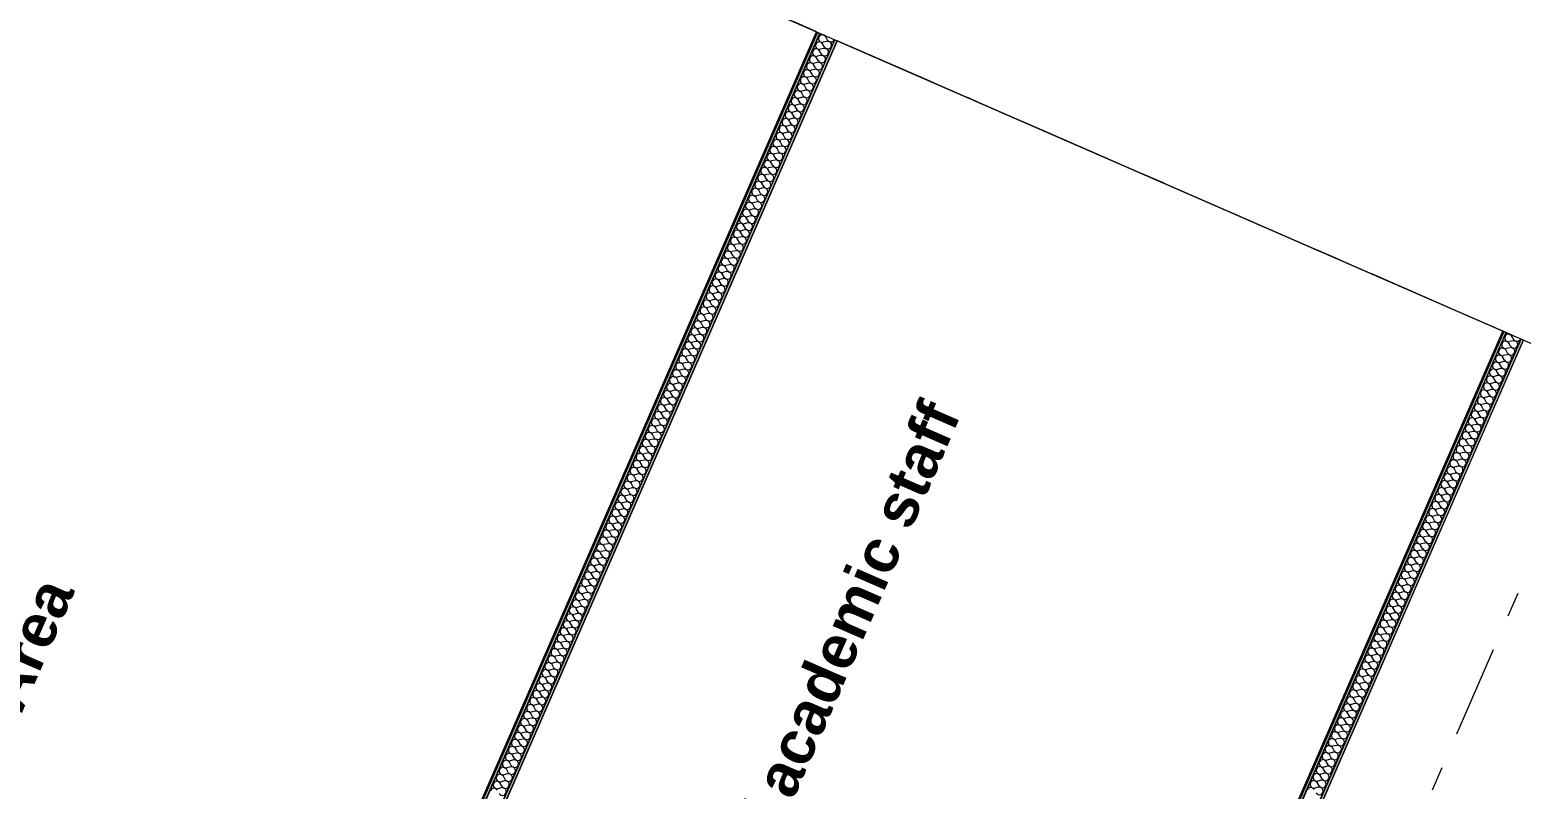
# Model space of a CAD drawing. Header units: millimetres. Extents: x -50172 to 68897, y -80883 to 956680.
# Drawn here: x 1707 to 10295, y -29136 to -24764 of the extents above; entities that cross this region are included whole.
import ezdxf
from ezdxf.enums import TextEntityAlignment as Align

# ---------------------------------------------------------------- set-up
doc = ezdxf.new("R2010")
doc.units = ezdxf.units.MM
doc.header["$MEASUREMENT"] = 0
doc.linetypes.add('Double Dashed', pattern=[1093.611073, 529.166651, -211.666656, 141.111112, -211.666656])
for name, color, linetype in [('New_A-15-MG_Structural_Grid_Phase_2', 7, 'Continuous'), ('New_A-20-M_Floor_Slab', 7, 'Continuous'), ('New_A-25-M_Wall_Int', 7, 'Continuous'), ('New_A-35-M_FFE-Zone', 7, 'Continuous')]:
    doc.layers.add(name, color=color, linetype=linetype)
for name, color, linetype, lineweight, true_color in [('New_A-15-MG_Structural_Grid_Phase_2_Pen_No__222', 7, 'Continuous', 13, 0x65af33), ('New_A-25-M_Wall_Int_Pen_No__107', 7, 'Continuous', 15, 0xa6a6a6), ('New_A-35-M_FFE-Zone_Pen_No__74', 7, 'Continuous', 20, 0x606060)]:
    doc.layers.add(name, color=color, linetype=linetype, lineweight=lineweight, true_color=true_color)
for name, color, linetype, lineweight in [('New_A-20-M_Floor_Slab_Pen_No__89', 8, 'Continuous', 20), ('New_A-25-M_Wall_Int_Pen_No__1', 7, 'Continuous', 13), ('New_ArchiCAD Zone Stamps_Pen_No__9', 7, 'Continuous', 13)]:
    doc.layers.add(name, color=color, linetype=linetype, lineweight=lineweight)
doc.styles.add('GENERATED_STYLE_2', font='')
doc.styles.add('GENERATED_STYLE_3', font='')
doc.styles.add('GENERATED_STYLE_4', font='')
doc.styles.get('GENERATED_STYLE_2').set_extended_font_data('Arial', bold=True)
doc.styles.get('GENERATED_STYLE_3').set_extended_font_data('Arial')
doc.styles.get('GENERATED_STYLE_4').set_extended_font_data('Swis721 BT')

# ---------------------------------------------------------------- blocks, each defined once
blk = doc.blocks.new('Research Area_ member of academic staff_INB 2306_11_1', base_point=(5896.8, -30607.2))
at = {"layer": 'New_A-35-M_FFE-Zone_Pen_No__74', "linetype": 'Continuous'}
for p, q in [((6357.4, -24827.6), (2081.4, -34633.8)), ((10189.3, -26498.4), (6357.4, -24827.6)), ((5913.2, -36304.7), (10189.3, -26498.4))]:
    blk.add_line(p, q, dxfattribs=at)
at = {"layer": 'New_ArchiCAD Zone Stamps_Pen_No__9'}
for tag, height, style, p in [('zoneNameLine2', 250, 'GENERATED_STYLE_2', (4497, -33436.6)), ('ROOM_NAME', 250, 'GENERATED_STYLE_2', (4064.8, -33248.1)), ('measuredAreaCode', 200, 'GENERATED_STYLE_3', (5289.2, -33770.6)), ('DUMMY_650', 200, 'GENERATED_STYLE_3', (5636.6, -32973.9)), ('ROOM_NUMBER', 200, 'GENERATED_STYLE_3', (4929.1, -33613.6)), ('DUMMY_651', 133.3, 'GENERATED_STYLE_3', (5758.4, -32679.3)), ('DUMMY_649', 200, 'GENERATED_STYLE_3', (5423.2, -33463.2))]:
    blk.add_attdef(tag, text='', height=height, rotation=66.44041, dxfattribs=dict(at, style=style)).set_placement(p, align=Align.TOP_LEFT)
blk = doc.blocks.new('Final Year Project Area_INB 2304_14_1', base_point=(1437.2, -28649))
at = {"layer": 'New_A-35-M_FFE-Zone_Pen_No__74', "linetype": 'Continuous'}
for p, q in [((6238.2, -24775.6), (2406.7, -23104.8)), ((1962.2, -34582), (6238.2, -24775.6))]:
    blk.add_line(p, q, dxfattribs=at)
at = {"layer": 'New_ArchiCAD Zone Stamps_Pen_No__9'}
for tag, height, style, p in [('zoneNameLine2', 250, 'GENERATED_STYLE_2', (642.7, -31588.2)), ('ROOM_NAME', 250, 'GENERATED_STYLE_2', (210.5, -31399.8)), ('DUMMY_650', 200, 'GENERATED_STYLE_3', (1782.3, -31125.5)), ('measuredAreaCode', 200, 'GENERATED_STYLE_3', (1434.9, -31922.2)), ('ROOM_NUMBER', 200, 'GENERATED_STYLE_3', (1074.8, -31765.2)), ('DUMMY_651', 133.3, 'GENERATED_STYLE_3', (1904.1, -30831)), ('DUMMY_649', 200, 'GENERATED_STYLE_3', (1568.9, -31614.8))]:
    blk.add_attdef(tag, text='', height=height, rotation=66.44041, dxfattribs=dict(at, style=style)).set_placement(p, align=Align.TOP_LEFT)
blk = doc.blocks.new('LiSC Research_INB 2307_16_1', base_point=(11980.1, -31648))
at = {"layer": 'New_A-35-M_FFE-Zone_Pen_No__74', "linetype": 'Continuous'}
blk.add_line((10305.5, -26557.2), (6032.4, -36356.7), dxfattribs=at)
at = {"layer": 'New_ArchiCAD Zone Stamps_Pen_No__9'}
for tag, height, style, p in [('ROOM_NAME', 250, 'GENERATED_STYLE_2', (9818.8, -30761.7)), ('zoneNameLine2', 250, 'GENERATED_STYLE_2', (9630.4, -31193.8)), ('ROOM_NUMBER', 200, 'GENERATED_STYLE_3', (9441.9, -31614.5)), ('measuredAreaCode', 200, 'GENERATED_STYLE_3', (9284.9, -31974.6)), ('DUMMY_649', 200, 'GENERATED_STYLE_3', (9592.3, -32108.7)), ('DUMMY_650', 200, 'GENERATED_STYLE_3', (10081.6, -32322.1)), ('DUMMY_651', 133.3, 'GENERATED_STYLE_3', (10360.9, -32428.6))]:
    blk.add_attdef(tag, text='', height=height, rotation=336.44041, dxfattribs=dict(at, style=style)).set_placement(p, align=Align.TOP_LEFT)
blk = doc.blocks.new('Slab_1_1', base_point=(-34879.7, -33019))
at = {"layer": 'New_A-20-M_Floor_Slab_Pen_No__89', "linetype": 'Continuous', "flags": 128}
blk.add_lwpolyline([(1011.6, -48832.8), (12486.7, -53836.5), (17939.8, -41330.7), (16985.7, -40914.7), (17767.9, -39120.9), (18360.6, -39379.3), (18576.1, -38885), (18937.5, -39042.6), (20222.1, -36096.6), (17371, -34853.4), (19341.1, -30335.3), (10989.4, -26693.5), (10933.1, -26822.8), (1863.4, -22868)], dxfattribs=at)
blk = doc.blocks.new('*X290')
at = {"layer": 'New_A-25-M_Wall_Int_Pen_No__107', "linetype": 'Continuous'}
for p, q in [((10252.2, -26546.2), (10241.4, -26527.2)), ((10217.2, -26626.5), (10206.3, -26607.5)), ((10231.2, -26594.4), (10209.8, -26599.4)), ((10234.7, -26586.4), (10223.9, -26567.3)), ((10248.7, -26554.2), (10227.4, -26559.3)), ((10182.1, -26706.8), (10171.3, -26687.8)), ((10196.1, -26674.7), (10174.8, -26679.8)), ((10199.6, -26666.7), (10188.8, -26647.6)), ((10213.7, -26634.5), (10192.3, -26639.6)), ((10147.1, -26787.1), (10136.3, -26768.1)), ((10161.1, -26755), (10139.8, -26760.1)), ((10164.6, -26747), (10153.8, -26727.9)), ((10178.6, -26714.9), (10157.3, -26719.9)), ((10108.6, -26875.5), (10087.3, -26880.5)), ((10112.1, -26867.5), (10101.3, -26848.4)), ((10126.1, -26835.3), (10104.8, -26840.4)), ((10129.6, -26827.3), (10118.8, -26808.3)), ((10143.6, -26795.2), (10122.3, -26800.2)), ((10073.6, -26955.8), (10052.2, -26960.9)), ((10077.1, -26947.8), (10066.3, -26928.7)), ((10091.1, -26915.7), (10069.8, -26920.7)), ((10094.6, -26907.6), (10083.8, -26888.6)), ((10024.5, -27068.3), (10013.7, -27049.2)), ((10038.5, -27036.1), (10017.2, -27041.2)), ((10042, -27028.1), (10031.2, -27009)), ((10056.1, -26996), (10034.7, -27001)), ((10059.6, -26987.9), (10048.7, -26968.9)), ((9989.5, -27148.6), (9978.7, -27129.5)), ((10003.5, -27116.4), (9982.2, -27121.5)), ((10007, -27108.4), (9996.2, -27089.4)), ((10021, -27076.3), (9999.7, -27081.3)), ((9954.5, -27228.9), (9943.7, -27209.8)), ((9968.5, -27196.8), (9947.2, -27201.8)), ((9972, -27188.7), (9961.2, -27169.7)), ((9986, -27156.6), (9964.7, -27161.6)), ((9919.5, -27309.2), (9908.7, -27290.1)), ((9933.5, -27277.1), (9912.2, -27282.1)), ((9937, -27269), (9926.2, -27250)), ((9951, -27236.9), (9929.7, -27242)), ((9884.4, -27389.5), (9873.6, -27370.5)), ((9898.5, -27357.4), (9877.1, -27362.4)), ((9902, -27349.4), (9891.1, -27330.3)), ((9916, -27317.2), (9894.7, -27322.3)), ((9845.9, -27477.9), (9824.6, -27482.9)), ((9849.4, -27469.8), (9838.6, -27450.8)), ((9863.4, -27437.7), (9842.1, -27442.7)), ((9866.9, -27429.7), (9856.1, -27410.6)), ((9880.9, -27397.5), (9859.6, -27402.6)), ((9810.9, -27558.2), (9789.6, -27563.2)), ((9814.4, -27550.1), (9803.6, -27531.1)), ((9828.4, -27518), (9807.1, -27523.1)), ((9831.9, -27510), (9821.1, -27490.9)), ((9761.9, -27670.6), (9751.1, -27651.6)), ((9775.9, -27638.5), (9754.6, -27643.5)), ((9779.4, -27630.5), (9768.6, -27611.4)), ((9793.4, -27598.3), (9772.1, -27603.4)), ((9796.9, -27590.3), (9786.1, -27571.3)), ((9726.9, -27750.9), (9716, -27731.9)), ((9740.9, -27718.8), (9719.5, -27723.9)), ((9744.4, -27710.8), (9733.6, -27691.7)), ((9758.4, -27678.7), (9737.1, -27683.7)), ((9691.8, -27831.3), (9681, -27812.2)), ((9705.8, -27799.1), (9684.5, -27804.2)), ((9709.3, -27791.1), (9698.5, -27772)), ((9723.3, -27759), (9702, -27764)), ((9656.8, -27911.6), (9646, -27892.5)), ((9670.8, -27879.4), (9649.5, -27884.5)), ((9674.3, -27871.4), (9663.5, -27852.4)), ((9688.3, -27839.3), (9667, -27844.3)), ((9621.8, -27991.9), (9611, -27972.8)), ((9635.8, -27959.8), (9614.5, -27964.8)), ((9639.3, -27951.7), (9628.5, -27932.7)), ((9653.3, -27919.6), (9632, -27924.6)), ((9583.3, -28080.2), (9561.9, -28085.3)), ((9586.8, -28072.2), (9576, -28053.1)), ((9600.8, -28040.1), (9579.5, -28045.1)), ((9604.3, -28032), (9593.5, -28013)), ((9618.3, -27999.9), (9597, -28005)), ((9548.2, -28160.5), (9526.9, -28165.6)), ((9551.7, -28152.5), (9540.9, -28133.5)), ((9565.8, -28120.4), (9544.4, -28125.4)), ((9569.3, -28112.4), (9558.4, -28093.3)), ((9499.2, -28273), (9488.4, -28253.9)), ((9513.2, -28240.9), (9491.9, -28245.9)), ((9516.7, -28232.8), (9505.9, -28213.8)), ((9530.7, -28200.7), (9509.4, -28205.7)), ((9534.2, -28192.7), (9523.4, -28173.6)), ((9464.2, -28353.3), (9453.4, -28334.3)), ((9478.2, -28321.2), (9456.9, -28326.2)), ((9481.7, -28313.1), (9470.9, -28294.1)), ((9495.7, -28281), (9474.4, -28286.1)), ((9429.2, -28433.6), (9418.4, -28414.6)), ((9443.2, -28401.5), (9421.9, -28406.5)), ((9446.7, -28393.5), (9435.9, -28374.4)), ((9460.7, -28361.3), (9439.4, -28366.4)), ((9394.1, -28513.9), (9383.3, -28494.9)), ((9408.2, -28481.8), (9386.8, -28486.9)), ((9411.7, -28473.8), (9400.8, -28454.7)), ((9425.7, -28441.6), (9404.3, -28446.7)), ((9359.1, -28594.2), (9348.3, -28575.2)), ((9373.1, -28562.1), (9351.8, -28567.2)), ((9376.6, -28554.1), (9365.8, -28535)), ((9390.6, -28522), (9369.3, -28527)), ((9320.6, -28682.6), (9299.3, -28687.6)), ((9324.1, -28674.6), (9313.3, -28655.5)), ((9338.1, -28642.4), (9316.8, -28647.5)), ((9341.6, -28634.4), (9330.8, -28615.4)), ((9355.6, -28602.3), (9334.3, -28607.3)), ((9285.6, -28762.9), (9264.3, -28768)), ((9289.1, -28754.9), (9278.3, -28735.8)), ((9303.1, -28722.8), (9281.8, -28727.8)), ((9306.6, -28714.7), (9295.8, -28695.7)), ((9250.6, -28843.2), (9229.2, -28848.3)), ((9254.1, -28835.2), (9243.3, -28816.1)), ((9268.1, -28803.1), (9246.8, -28808.1)), ((9271.6, -28795), (9260.8, -28776)), ((9201.5, -28955.7), (9190.7, -28936.6)), ((9215.5, -28923.5), (9194.2, -28928.6)), ((9219, -28915.5), (9208.2, -28896.5)), ((9233, -28883.4), (9211.7, -28888.4)), ((9236.5, -28875.4), (9225.7, -28856.3)), ((9166.5, -29036), (9155.7, -29016.9)), ((9180.5, -29003.9), (9159.2, -29008.9)), ((9184, -28995.8), (9173.2, -28976.8)), ((9198, -28963.7), (9176.7, -28968.7)), ((9131.5, -29116.3), (9120.7, -29097.2)), ((9145.5, -29084.2), (9124.2, -29089.2)), ((9149, -29076.1), (9138.2, -29057.1)), ((9163, -29044), (9141.7, -29049.1)), ((9128, -29124.3), (9106.7, -29129.4))]:
    blk.add_line(p, q, dxfattribs=at)
for centre, start, end in [((10222.3, -26538), 156.44041, 283.31031), ((10222.3, -26538), 29.57051, 156.44041), ((10239.8, -26497.8), 228.10026, 264.78056), ((10187.3, -26618.3), 156.44041, 283.31031), ((10187.3, -26618.3), 29.57051, 156.44041), ((10204.8, -26578.1), 156.44041, 283.31031), ((10204.8, -26578.1), 29.57051, 156.44041), ((10236.2, -26615.7), 209.57051, 103.31031), ((10253.7, -26575.6), 209.57051, 103.31031), ((10271.2, -26535.4), 209.57051, 339.35199), ((10152.3, -26698.6), 156.44041, 283.31031), ((10152.3, -26698.6), 29.57051, 156.44041), ((10169.8, -26658.4), 156.44041, 283.31031), ((10169.8, -26658.4), 29.57051, 156.44041), ((10201.2, -26696), 209.57051, 103.31031), ((10218.7, -26655.9), 209.57051, 103.31031), ((10117.2, -26778.9), 156.44041, 283.31031), ((10117.2, -26778.9), 29.57051, 156.44041), ((10134.8, -26738.7), 156.44041, 283.31031), ((10134.8, -26738.7), 29.57051, 156.44041), ((10148.7, -26816.5), 209.57051, 103.31031), ((10166.2, -26776.3), 209.57051, 103.31031), ((10183.7, -26736.2), 209.57051, 103.31031), ((10064.7, -26899.4), 29.57051, 156.44041), ((10082.2, -26859.2), 156.44041, 283.31031), ((10082.2, -26859.2), 29.57051, 156.44041), ((10099.7, -26819.1), 156.44041, 283.31031), ((10099.7, -26819.1), 29.57051, 156.44041), ((10113.6, -26896.8), 209.57051, 103.31031), ((10131.1, -26856.7), 209.57051, 103.31031), ((10029.7, -26979.7), 29.57051, 156.44041), ((10047.2, -26939.5), 156.44041, 283.31031), ((10047.2, -26939.5), 29.57051, 156.44041), ((10064.7, -26899.4), 156.44041, 283.31031), ((10078.6, -26977.1), 209.57051, 103.31031), ((10096.1, -26937), 209.57051, 103.31031), ((9994.7, -27060), 156.44041, 283.31031), ((9994.7, -27060), 29.57051, 156.44041), ((10012.2, -27019.9), 156.44041, 283.31031), ((10012.2, -27019.9), 29.57051, 156.44041), ((10029.7, -26979.7), 156.44041, 283.31031), ((10043.6, -27057.4), 209.57051, 103.31031), ((10061.1, -27017.3), 209.57051, 103.31031), ((9959.7, -27140.3), 156.44041, 283.31031), ((9959.7, -27140.3), 29.57051, 156.44041), ((9977.2, -27100.2), 156.44041, 283.31031), ((9977.2, -27100.2), 29.57051, 156.44041), ((10008.6, -27137.8), 209.57051, 103.31031), ((10026.1, -27097.6), 209.57051, 103.31031), ((9924.6, -27220.6), 156.44041, 283.31031), ((9924.6, -27220.6), 29.57051, 156.44041), ((9942.1, -27180.5), 156.44041, 283.31031), ((9942.1, -27180.5), 29.57051, 156.44041), ((9973.5, -27218.1), 209.57051, 103.31031), ((9991.1, -27177.9), 209.57051, 103.31031), ((9889.6, -27301), 156.44041, 283.31031), ((9889.6, -27301), 29.57051, 156.44041), ((9907.1, -27260.8), 156.44041, 283.31031), ((9907.1, -27260.8), 29.57051, 156.44041), ((9938.5, -27298.4), 209.57051, 103.31031), ((9956, -27258.2), 209.57051, 103.31031), ((9854.6, -27381.3), 156.44041, 283.31031), ((9854.6, -27381.3), 29.57051, 156.44041), ((9872.1, -27341.1), 156.44041, 283.31031), ((9872.1, -27341.1), 29.57051, 156.44041), ((9903.5, -27378.7), 209.57051, 103.31031), ((9921, -27338.5), 209.57051, 103.31031), ((9802.1, -27501.7), 29.57051, 156.44041), ((9819.6, -27461.6), 156.44041, 283.31031), ((9819.6, -27461.6), 29.57051, 156.44041), ((9837.1, -27421.4), 156.44041, 283.31031), ((9837.1, -27421.4), 29.57051, 156.44041), ((9851, -27499.2), 209.57051, 103.31031), ((9868.5, -27459), 209.57051, 103.31031), ((9886, -27418.9), 209.57051, 103.31031), ((9767, -27582.1), 29.57051, 156.44041), ((9784.5, -27541.9), 156.44041, 283.31031), ((9784.5, -27541.9), 29.57051, 156.44041), ((9802.1, -27501.7), 156.44041, 283.31031), ((9815.9, -27579.5), 209.57051, 103.31031), ((9833.5, -27539.3), 209.57051, 103.31031), ((9732, -27662.4), 29.57051, 156.44041), ((9749.5, -27622.2), 156.44041, 283.31031), ((9749.5, -27622.2), 29.57051, 156.44041), ((9767, -27582.1), 156.44041, 283.31031), ((9780.9, -27659.8), 209.57051, 103.31031), ((9798.4, -27619.7), 209.57051, 103.31031), ((9697, -27742.7), 156.44041, 283.31031), ((9697, -27742.7), 29.57051, 156.44041), ((9714.5, -27702.5), 156.44041, 283.31031), ((9714.5, -27702.5), 29.57051, 156.44041), ((9732, -27662.4), 156.44041, 283.31031), ((9745.9, -27740.1), 209.57051, 103.31031), ((9763.4, -27700), 209.57051, 103.31031), ((9662, -27823), 156.44041, 283.31031), ((9662, -27823), 29.57051, 156.44041), ((9679.5, -27782.9), 156.44041, 283.31031), ((9679.5, -27782.9), 29.57051, 156.44041), ((9710.9, -27820.4), 209.57051, 103.31031), ((9728.4, -27780.3), 209.57051, 103.31031), ((9626.9, -27903.3), 156.44041, 283.31031), ((9626.9, -27903.3), 29.57051, 156.44041), ((9644.5, -27863.2), 156.44041, 283.31031), ((9644.5, -27863.2), 29.57051, 156.44041), ((9675.9, -27900.8), 209.57051, 103.31031), ((9693.4, -27860.6), 209.57051, 103.31031), ((9591.9, -27983.6), 156.44041, 283.31031), ((9591.9, -27983.6), 29.57051, 156.44041), ((9609.4, -27943.5), 156.44041, 283.31031), ((9609.4, -27943.5), 29.57051, 156.44041), ((9640.8, -27981.1), 209.57051, 103.31031), ((9658.3, -27940.9), 209.57051, 103.31031), ((9539.4, -28104.1), 29.57051, 156.44041), ((9556.9, -28064), 156.44041, 283.31031), ((9556.9, -28064), 29.57051, 156.44041), ((9574.4, -28023.8), 156.44041, 283.31031), ((9574.4, -28023.8), 29.57051, 156.44041), ((9588.3, -28101.5), 209.57051, 103.31031), ((9605.8, -28061.4), 209.57051, 103.31031), ((9623.3, -28021.2), 209.57051, 103.31031), ((9504.4, -28184.4), 29.57051, 156.44041), ((9521.9, -28144.3), 156.44041, 283.31031), ((9521.9, -28144.3), 29.57051, 156.44041), ((9539.4, -28104.1), 156.44041, 283.31031), ((9553.3, -28181.9), 209.57051, 103.31031), ((9570.8, -28141.7), 209.57051, 103.31031), ((9469.4, -28264.7), 29.57051, 156.44041), ((9486.9, -28224.6), 156.44041, 283.31031), ((9486.9, -28224.6), 29.57051, 156.44041), ((9504.4, -28184.4), 156.44041, 283.31031), ((9518.3, -28262.2), 209.57051, 103.31031), ((9535.8, -28222), 209.57051, 103.31031), ((9434.3, -28345.1), 156.44041, 283.31031), ((9434.3, -28345.1), 29.57051, 156.44041), ((9451.8, -28304.9), 156.44041, 283.31031), ((9451.8, -28304.9), 29.57051, 156.44041), ((9469.4, -28264.7), 156.44041, 283.31031), ((9483.2, -28342.5), 209.57051, 103.31031), ((9500.8, -28302.3), 209.57051, 103.31031), ((9399.3, -28425.4), 156.44041, 283.31031), ((9399.3, -28425.4), 29.57051, 156.44041), ((9416.8, -28385.2), 156.44041, 283.31031), ((9416.8, -28385.2), 29.57051, 156.44041), ((9448.2, -28422.8), 209.57051, 103.31031), ((9465.7, -28382.7), 209.57051, 103.31031), ((9364.3, -28505.7), 156.44041, 283.31031), ((9364.3, -28505.7), 29.57051, 156.44041), ((9381.8, -28465.5), 156.44041, 283.31031), ((9381.8, -28465.5), 29.57051, 156.44041), ((9413.2, -28503.1), 209.57051, 103.31031), ((9430.7, -28463), 209.57051, 103.31031), ((9329.3, -28586), 156.44041, 283.31031), ((9329.3, -28586), 29.57051, 156.44041), ((9346.8, -28545.8), 156.44041, 283.31031), ((9346.8, -28545.8), 29.57051, 156.44041), ((9378.2, -28583.4), 209.57051, 103.31031), ((9395.7, -28543.3), 209.57051, 103.31031), ((9294.2, -28666.3), 156.44041, 283.31031), ((9294.2, -28666.3), 29.57051, 156.44041), ((9311.8, -28626.2), 156.44041, 283.31031), ((9311.8, -28626.2), 29.57051, 156.44041), ((9325.6, -28703.9), 209.57051, 103.31031), ((9343.2, -28663.8), 209.57051, 103.31031), ((9360.7, -28623.6), 209.57051, 103.31031), ((9241.7, -28786.8), 29.57051, 156.44041), ((9259.2, -28746.6), 156.44041, 283.31031), ((9259.2, -28746.6), 29.57051, 156.44041), ((9276.7, -28706.5), 156.44041, 283.31031), ((9276.7, -28706.5), 29.57051, 156.44041), ((9290.6, -28784.2), 209.57051, 103.31031), ((9308.1, -28744.1), 209.57051, 103.31031), ((9206.7, -28867.1), 29.57051, 156.44041), ((9224.2, -28827), 156.44041, 283.31031), ((9224.2, -28827), 29.57051, 156.44041), ((9241.7, -28786.8), 156.44041, 283.31031), ((9255.6, -28864.5), 209.57051, 103.31031), ((9273.1, -28824.4), 209.57051, 103.31031), ((9171.7, -28947.4), 156.44041, 283.31031), ((9171.7, -28947.4), 29.57051, 156.44041), ((9189.2, -28907.3), 156.44041, 283.31031), ((9189.2, -28907.3), 29.57051, 156.44041), ((9206.7, -28867.1), 156.44041, 283.31031), ((9220.6, -28944.9), 209.57051, 103.31031), ((9238.1, -28904.7), 209.57051, 103.31031), ((9136.6, -29027.7), 156.44041, 283.31031), ((9136.6, -29027.7), 29.57051, 156.44041), ((9154.2, -28987.6), 156.44041, 283.31031), ((9154.2, -28987.6), 29.57051, 156.44041), ((9185.6, -29025.2), 209.57051, 103.31031), ((9203.1, -28985), 209.57051, 103.31031), ((9101.6, -29108.1), 156.44041, 283.31031), ((9101.6, -29108.1), 29.57051, 156.44041), ((9119.1, -29067.9), 156.44041, 283.31031), ((9119.1, -29067.9), 29.57051, 156.44041), ((9150.5, -29105.5), 209.57051, 103.31031), ((9168, -29065.3), 209.57051, 103.31031), ((9084.1, -29148.2), 29.57051, 156.44041), ((9133, -29145.6), 209.57051, 103.31031)]:
    blk.add_arc(centre, 21.9, start, end, dxfattribs=at)
blk = doc.blocks.new('Wall_38_1', base_point=(6032.4, -36356.7))
at = {"layer": 'New_A-25-M_Wall_Int_Pen_No__107', "linetype": 'Continuous'}
for points in [[(5932.5, -36313.1), (10208.5, -26506.8), (10194.8, -26500.8), (5918.7, -36307.1)], [(6032.4, -36356.7), (10308.4, -26550.4), (10294.7, -26544.4), (6018.7, -36350.7)]]:
    blk.add_hatch(color=256, dxfattribs=at).paths.add_polyline_path(points)
at = {"layer": 'New_A-25-M_Wall_Int_Pen_No__107', "linetype": 'Continuous', "lineweight": 0, "true_color": 0x535353}
for points in [[(5933.4, -36313.5), (10209.4, -26507.2), (10208.5, -26506.8), (5932.5, -36313.1)], [(6018.7, -36350.7), (10294.7, -26544.4), (10293.8, -26544), (6017.7, -36350.3)]]:
    blk.add_hatch(color=251, dxfattribs=at).paths.add_polyline_path(points)
at = {"layer": 'New_A-25-M_Wall_Int_Pen_No__1', "linetype": 'Continuous'}
for p, q in [((5932.5, -36313.1), (10208.5, -26506.8)), ((5933.4, -36313.5), (10209.4, -26507.2)), ((6017.7, -36350.3), (10293.8, -26544)), ((6018.7, -36350.7), (10294.7, -26544.4))]:
    blk.add_line(p, q, dxfattribs=at)
at = {"layer": 'New_A-25-M_Wall_Int_Pen_No__1', "linetype": 'Continuous', "flags": 128}
for points in [[(10194.8, -26500.8), (5918.7, -36307.1)], [(6032.4, -36356.7), (10308.4, -26550.4)]]:
    blk.add_lwpolyline(points, dxfattribs=at)
at = {"layer": 'New_A-25-M_Wall_Int', "color": 250, "lineweight": 50, "true_color": 0x2a2a2a}
blk.add_blockref('*X290', (0, 0), dxfattribs=at)
blk = doc.blocks.new('*X292')
at = {"layer": 'New_A-25-M_Wall_Int_Pen_No__107', "linetype": 'Continuous'}
for p, q in [((6301.1, -24823.4), (6290.3, -24804.3)), ((6266.1, -24903.7), (6255.3, -24884.6)), ((6280.1, -24871.5), (6258.8, -24876.6)), ((6283.6, -24863.5), (6272.8, -24844.5)), ((6297.6, -24831.4), (6276.3, -24836.4)), ((6231.1, -24984), (6220.3, -24964.9)), ((6245.1, -24951.9), (6223.8, -24956.9)), ((6248.6, -24943.8), (6237.8, -24924.8)), ((6262.6, -24911.7), (6241.3, -24916.7)), ((6192.6, -25072.3), (6171.3, -25077.4)), ((6196.1, -25064.3), (6185.3, -25045.3)), ((6210.1, -25032.2), (6188.8, -25037.2)), ((6213.6, -25024.1), (6202.8, -25005.1)), ((6227.6, -24992), (6206.3, -24997.1)), ((6157.6, -25152.7), (6136.2, -25157.7)), ((6161.1, -25144.6), (6150.2, -25125.6)), ((6175.1, -25112.5), (6153.7, -25117.5)), ((6178.6, -25104.5), (6167.8, -25085.4)), ((6108.5, -25265.1), (6097.7, -25246)), ((6122.5, -25233), (6101.2, -25238)), ((6126, -25224.9), (6115.2, -25205.9)), ((6140, -25192.8), (6118.7, -25197.9)), ((6143.5, -25184.8), (6132.7, -25165.7)), ((6073.5, -25345.4), (6062.7, -25326.4)), ((6087.5, -25313.3), (6066.2, -25318.3)), ((6091, -25305.2), (6080.2, -25286.2)), ((6105, -25273.1), (6083.7, -25278.2)), ((6038.5, -25425.7), (6027.7, -25406.7)), ((6052.5, -25393.6), (6031.2, -25398.6)), ((6056, -25385.6), (6045.2, -25366.5)), ((6070, -25353.4), (6048.7, -25358.5)), ((6003.5, -25506), (5992.6, -25487)), ((6017.5, -25473.9), (5996.2, -25479)), ((6021, -25465.9), (6010.2, -25446.8)), ((6035, -25433.8), (6013.7, -25438.8)), ((5968.4, -25586.4), (5957.6, -25567.3)), ((5982.4, -25554.2), (5961.1, -25559.3)), ((5985.9, -25546.2), (5975.1, -25527.1)), ((6000, -25514.1), (5978.6, -25519.1)), ((5929.9, -25674.7), (5908.6, -25679.7)), ((5933.4, -25666.7), (5922.6, -25647.6)), ((5947.4, -25634.5), (5926.1, -25639.6)), ((5950.9, -25626.5), (5940.1, -25607.5)), ((5964.9, -25594.4), (5943.6, -25599.4)), ((5894.9, -25755), (5873.6, -25760.1)), ((5898.4, -25747), (5887.6, -25727.9)), ((5912.4, -25714.9), (5891.1, -25719.9)), ((5915.9, -25706.8), (5905.1, -25687.8)), ((5845.9, -25867.5), (5835.1, -25848.4)), ((5859.9, -25835.3), (5838.6, -25840.4)), ((5863.4, -25827.3), (5852.6, -25808.2)), ((5877.4, -25795.2), (5856.1, -25800.2)), ((5880.9, -25787.1), (5870.1, -25768.1)), ((5810.8, -25947.8), (5800, -25928.7)), ((5824.8, -25915.6), (5803.5, -25920.7)), ((5828.4, -25907.6), (5817.5, -25888.6)), ((5842.4, -25875.5), (5821, -25880.5)), ((5775.8, -26028.1), (5765, -26009)), ((5789.8, -25996), (5768.5, -26001)), ((5793.3, -25987.9), (5782.5, -25968.9)), ((5807.3, -25955.8), (5786, -25960.8)), ((5740.8, -26108.4), (5730, -26089.4)), ((5754.8, -26076.3), (5733.5, -26081.3)), ((5758.3, -26068.2), (5747.5, -26049.2)), ((5772.3, -26036.1), (5751, -26041.2)), ((5705.8, -26188.7), (5695, -26169.7)), ((5719.8, -26156.6), (5698.5, -26161.6)), ((5723.3, -26148.6), (5712.5, -26129.5)), ((5737.3, -26116.4), (5716, -26121.5)), ((5667.3, -26277.1), (5645.9, -26282.1)), ((5670.8, -26269), (5659.9, -26250)), ((5684.8, -26236.9), (5663.4, -26242)), ((5688.3, -26228.9), (5677.5, -26209.8)), ((5702.3, -26196.8), (5681, -26201.8)), ((5632.2, -26357.4), (5610.9, -26362.4)), ((5635.7, -26349.4), (5624.9, -26330.3)), ((5649.7, -26317.2), (5628.4, -26322.3)), ((5653.2, -26309.2), (5642.4, -26290.1)), ((5583.2, -26469.8), (5572.4, -26450.8)), ((5597.2, -26437.7), (5575.9, -26442.7)), ((5600.7, -26429.7), (5589.9, -26410.6)), ((5614.7, -26397.5), (5593.4, -26402.6)), ((5618.2, -26389.5), (5607.4, -26370.5)), ((5548.2, -26550.1), (5537.4, -26531.1)), ((5562.2, -26518), (5540.9, -26523.1)), ((5565.7, -26510), (5554.9, -26490.9)), ((5579.7, -26477.9), (5558.4, -26482.9)), ((5513.2, -26630.5), (5502.3, -26611.4)), ((5527.2, -26598.3), (5505.9, -26603.4)), ((5530.7, -26590.3), (5519.9, -26571.2)), ((5544.7, -26558.2), (5523.4, -26563.2)), ((5478.1, -26710.8), (5467.3, -26691.7)), ((5492.1, -26678.6), (5470.8, -26683.7)), ((5495.6, -26670.6), (5484.8, -26651.6)), ((5509.7, -26638.5), (5488.3, -26643.5)), ((5443.1, -26791.1), (5432.3, -26772)), ((5457.1, -26759), (5435.8, -26764)), ((5460.6, -26750.9), (5449.8, -26731.9)), ((5474.6, -26718.8), (5453.3, -26723.8)), ((5404.6, -26879.4), (5383.3, -26884.5)), ((5408.1, -26871.4), (5397.3, -26852.4)), ((5422.1, -26839.3), (5400.8, -26844.3)), ((5425.6, -26831.2), (5414.8, -26812.2)), ((5439.6, -26799.1), (5418.3, -26804.2)), ((5369.6, -26959.8), (5348.3, -26964.8)), ((5373.1, -26951.7), (5362.3, -26932.7)), ((5387.1, -26919.6), (5365.8, -26924.6)), ((5390.6, -26911.6), (5379.8, -26892.5)), ((5334.5, -27040.1), (5313.2, -27045.1)), ((5338.1, -27032), (5327.2, -27013)), ((5352.1, -26999.9), (5330.7, -27005)), ((5355.6, -26991.9), (5344.8, -26972.8)), ((5285.5, -27152.5), (5274.7, -27133.5)), ((5299.5, -27120.4), (5278.2, -27125.4)), ((5303, -27112.3), (5292.2, -27093.3)), ((5317, -27080.2), (5295.7, -27085.3)), ((5320.5, -27072.2), (5309.7, -27053.1)), ((5250.5, -27232.8), (5239.7, -27213.8)), ((5264.5, -27200.7), (5243.2, -27205.7)), ((5268, -27192.7), (5257.2, -27173.6)), ((5282, -27160.5), (5260.7, -27165.6)), ((5215.5, -27313.1), (5204.7, -27294.1)), ((5229.5, -27281), (5208.2, -27286.1)), ((5233, -27273), (5222.2, -27253.9)), ((5247, -27240.9), (5225.7, -27245.9)), ((5180.5, -27393.5), (5169.6, -27374.4)), ((5194.5, -27361.3), (5173.1, -27366.4)), ((5198, -27353.3), (5187.2, -27334.2)), ((5212, -27321.2), (5190.7, -27326.2)), ((5145.4, -27473.8), (5134.6, -27454.7)), ((5159.4, -27441.6), (5138.1, -27446.7)), ((5162.9, -27433.6), (5152.1, -27414.6)), ((5177, -27401.5), (5155.6, -27406.5)), ((5106.9, -27562.1), (5085.6, -27567.2)), ((5110.4, -27554.1), (5099.6, -27535)), ((5124.4, -27522), (5103.1, -27527)), ((5127.9, -27513.9), (5117.1, -27494.9)), ((5141.9, -27481.8), (5120.6, -27486.8)), ((5071.9, -27642.4), (5050.6, -27647.5)), ((5075.4, -27634.4), (5064.6, -27615.3)), ((5089.4, -27602.3), (5068.1, -27607.3)), ((5092.9, -27594.2), (5082.1, -27575.2)), ((5022.9, -27754.9), (5012, -27735.8)), ((5036.9, -27722.7), (5015.5, -27727.8)), ((5040.4, -27714.7), (5029.6, -27695.7)), ((5054.4, -27682.6), (5033.1, -27687.6)), ((5057.9, -27674.6), (5047.1, -27655.5)), ((4987.8, -27835.2), (4977, -27816.1)), ((5001.8, -27803.1), (4980.5, -27808.1)), ((5005.3, -27795), (4994.5, -27776)), ((5019.4, -27762.9), (4998, -27767.9)), ((4952.8, -27915.5), (4942, -27896.5)), ((4966.8, -27883.4), (4945.5, -27888.4)), ((4970.3, -27875.3), (4959.5, -27856.3)), ((4984.3, -27843.2), (4963, -27848.3)), ((4917.8, -27995.8), (4907, -27976.8)), ((4931.8, -27963.7), (4910.5, -27968.7)), ((4935.3, -27955.7), (4924.5, -27936.6)), ((4949.3, -27923.5), (4928, -27928.6)), ((4882.8, -28076.1), (4872, -28057.1)), ((4896.8, -28044), (4875.5, -28049.1)), ((4900.3, -28036), (4889.5, -28016.9)), ((4914.3, -28003.9), (4893, -28008.9)), ((4844.2, -28164.5), (4822.9, -28169.5)), ((4847.7, -28156.5), (4836.9, -28137.4)), ((4861.8, -28124.3), (4840.4, -28129.4)), ((4865.3, -28116.3), (4854.4, -28097.2)), ((4879.3, -28084.2), (4858, -28089.2)), ((4809.2, -28244.8), (4787.9, -28249.8)), ((4812.7, -28236.8), (4801.9, -28217.7)), ((4826.7, -28204.6), (4805.4, -28209.7)), ((4830.2, -28196.6), (4819.4, -28177.6)), ((4760.2, -28357.2), (4749.4, -28338.2)), ((4774.2, -28325.1), (4752.9, -28330.2)), ((4777.7, -28317.1), (4766.9, -28298)), ((4791.7, -28285), (4770.4, -28290)), ((4795.2, -28276.9), (4784.4, -28257.9)), ((4725.2, -28437.6), (4714.4, -28418.5)), ((4739.2, -28405.4), (4717.9, -28410.5)), ((4742.7, -28397.4), (4731.9, -28378.3)), ((4756.7, -28365.3), (4735.4, -28370.3)), ((4690.2, -28517.9), (4679.3, -28498.8)), ((4704.2, -28485.7), (4682.8, -28490.8)), ((4707.7, -28477.7), (4696.9, -28458.7)), ((4721.7, -28445.6), (4700.4, -28450.6)), ((4655.1, -28598.2), (4644.3, -28579.1)), ((4669.1, -28566.1), (4647.8, -28571.1)), ((4672.6, -28558), (4661.8, -28539)), ((4686.6, -28525.9), (4665.3, -28530.9)), ((4620.1, -28678.5), (4609.3, -28659.5)), ((4634.1, -28646.4), (4612.8, -28651.4)), ((4637.6, -28638.3), (4626.8, -28619.3)), ((4651.6, -28606.2), (4630.3, -28611.3)), ((4581.6, -28766.8), (4560.3, -28771.9)), ((4585.1, -28758.8), (4574.3, -28739.8)), ((4599.1, -28726.7), (4577.8, -28731.7)), ((4602.6, -28718.7), (4591.8, -28699.6)), ((4616.6, -28686.5), (4595.3, -28691.6)), ((4546.6, -28847.2), (4525.2, -28852.2)), ((4550.1, -28839.1), (4539.3, -28820.1)), ((4564.1, -28807), (4542.8, -28812.1)), ((4567.6, -28799), (4556.8, -28779.9)), ((4497.5, -28959.6), (4486.7, -28940.6)), ((4511.5, -28927.5), (4490.2, -28932.5)), ((4515, -28919.4), (4504.2, -28900.4)), ((4529.1, -28887.3), (4507.7, -28892.4)), ((4532.6, -28879.3), (4521.7, -28860.2)), ((4462.5, -29039.9), (4451.7, -29020.9)), ((4476.5, -29007.8), (4455.2, -29012.8)), ((4480, -28999.8), (4469.2, -28980.7)), ((4494, -28967.6), (4472.7, -28972.7)), ((4427.5, -29120.2), (4416.7, -29101.2)), ((4441.5, -29088.1), (4420.2, -29093.2)), ((4445, -29080.1), (4434.2, -29061)), ((4459, -29048), (4437.7, -29053)), ((4424, -29128.3), (4402.7, -29133.3))]:
    blk.add_line(p, q, dxfattribs=at)
for centre, start, end in [((6271.3, -24815.1), 156.44041, 283.31031), ((6271.3, -24815.1), 29.57051, 156.44041), ((6288.8, -24775), 228.10026, 264.78056), ((6236.3, -24895.4), 156.44041, 283.31031), ((6236.3, -24895.4), 29.57051, 156.44041), ((6253.8, -24855.3), 156.44041, 283.31031), ((6253.8, -24855.3), 29.57051, 156.44041), ((6285.2, -24892.9), 209.57051, 103.31031), ((6302.7, -24852.7), 209.57051, 103.31031), ((6320.2, -24812.5), 209.57051, 339.35199), ((6201.2, -24975.7), 156.44041, 283.31031), ((6201.2, -24975.7), 29.57051, 156.44041), ((6218.7, -24935.6), 156.44041, 283.31031), ((6218.7, -24935.6), 29.57051, 156.44041), ((6250.2, -24973.2), 209.57051, 103.31031), ((6267.7, -24933), 209.57051, 103.31031), ((6148.7, -25096.2), 29.57051, 156.44041), ((6166.2, -25056.1), 156.44041, 283.31031), ((6166.2, -25056.1), 29.57051, 156.44041), ((6183.7, -25015.9), 156.44041, 283.31031), ((6183.7, -25015.9), 29.57051, 156.44041), ((6197.6, -25093.7), 209.57051, 103.31031), ((6215.1, -25053.5), 209.57051, 103.31031), ((6232.6, -25013.3), 209.57051, 103.31031), ((6113.7, -25176.5), 29.57051, 156.44041), ((6131.2, -25136.4), 156.44041, 283.31031), ((6131.2, -25136.4), 29.57051, 156.44041), ((6148.7, -25096.2), 156.44041, 283.31031), ((6162.6, -25174), 209.57051, 103.31031), ((6180.1, -25133.8), 209.57051, 103.31031), ((6078.7, -25256.9), 156.44041, 283.31031), ((6078.7, -25256.9), 29.57051, 156.44041), ((6096.2, -25216.7), 156.44041, 283.31031), ((6096.2, -25216.7), 29.57051, 156.44041), ((6113.7, -25176.5), 156.44041, 283.31031), ((6127.6, -25254.3), 209.57051, 103.31031), ((6145.1, -25214.1), 209.57051, 103.31031), ((6043.6, -25337.2), 156.44041, 283.31031), ((6043.6, -25337.2), 29.57051, 156.44041), ((6061.2, -25297), 156.44041, 283.31031), ((6061.2, -25297), 29.57051, 156.44041), ((6092.6, -25334.6), 209.57051, 103.31031), ((6110.1, -25294.4), 209.57051, 103.31031), ((6008.6, -25417.5), 156.44041, 283.31031), ((6008.6, -25417.5), 29.57051, 156.44041), ((6026.1, -25377.3), 156.44041, 283.31031), ((6026.1, -25377.3), 29.57051, 156.44041), ((6057.5, -25414.9), 209.57051, 103.31031), ((6075, -25374.8), 209.57051, 103.31031), ((5973.6, -25497.8), 156.44041, 283.31031), ((5973.6, -25497.8), 29.57051, 156.44041), ((5991.1, -25457.6), 156.44041, 283.31031), ((5991.1, -25457.6), 29.57051, 156.44041), ((6022.5, -25495.2), 209.57051, 103.31031), ((6040, -25455.1), 209.57051, 103.31031), ((5938.6, -25578.1), 156.44041, 283.31031), ((5938.6, -25578.1), 29.57051, 156.44041), ((5956.1, -25538), 156.44041, 283.31031), ((5956.1, -25538), 29.57051, 156.44041), ((5987.5, -25575.5), 209.57051, 103.31031), ((6005, -25535.4), 209.57051, 103.31031), ((5886, -25698.6), 29.57051, 156.44041), ((5903.6, -25658.4), 156.44041, 283.31031), ((5903.6, -25658.4), 29.57051, 156.44041), ((5921.1, -25618.3), 156.44041, 283.31031), ((5921.1, -25618.3), 29.57051, 156.44041), ((5935, -25696), 209.57051, 103.31031), ((5952.5, -25655.9), 209.57051, 103.31031), ((5970, -25615.7), 209.57051, 103.31031), ((5851, -25778.9), 29.57051, 156.44041), ((5868.5, -25738.7), 156.44041, 283.31031), ((5868.5, -25738.7), 29.57051, 156.44041), ((5886, -25698.6), 156.44041, 283.31031), ((5899.9, -25776.3), 209.57051, 103.31031), ((5917.4, -25736.2), 209.57051, 103.31031), ((5816, -25859.2), 29.57051, 156.44041), ((5833.5, -25819.1), 156.44041, 283.31031), ((5833.5, -25819.1), 29.57051, 156.44041), ((5851, -25778.9), 156.44041, 283.31031), ((5864.9, -25856.6), 209.57051, 103.31031), ((5882.4, -25816.5), 209.57051, 103.31031), ((5781, -25939.5), 156.44041, 283.31031), ((5781, -25939.5), 29.57051, 156.44041), ((5798.5, -25899.4), 156.44041, 283.31031), ((5798.5, -25899.4), 29.57051, 156.44041), ((5816, -25859.2), 156.44041, 283.31031), ((5829.9, -25937), 209.57051, 103.31031), ((5847.4, -25896.8), 209.57051, 103.31031), ((5746, -26019.8), 156.44041, 283.31031), ((5746, -26019.8), 29.57051, 156.44041), ((5763.5, -25979.7), 156.44041, 283.31031), ((5763.5, -25979.7), 29.57051, 156.44041), ((5794.9, -26017.3), 209.57051, 103.31031), ((5812.4, -25977.1), 209.57051, 103.31031), ((5710.9, -26100.2), 156.44041, 283.31031), ((5710.9, -26100.2), 29.57051, 156.44041), ((5728.4, -26060), 156.44041, 283.31031), ((5728.4, -26060), 29.57051, 156.44041), ((5759.8, -26097.6), 209.57051, 103.31031), ((5777.4, -26057.4), 209.57051, 103.31031), ((5675.9, -26180.5), 156.44041, 283.31031), ((5675.9, -26180.5), 29.57051, 156.44041), ((5693.4, -26140.3), 156.44041, 283.31031), ((5693.4, -26140.3), 29.57051, 156.44041), ((5724.8, -26177.9), 209.57051, 103.31031), ((5742.3, -26137.8), 209.57051, 103.31031), ((5623.4, -26301), 29.57051, 156.44041), ((5640.9, -26260.8), 156.44041, 283.31031), ((5640.9, -26260.8), 29.57051, 156.44041), ((5658.4, -26220.6), 156.44041, 283.31031), ((5658.4, -26220.6), 29.57051, 156.44041), ((5672.3, -26298.4), 209.57051, 103.31031), ((5689.8, -26258.2), 209.57051, 103.31031), ((5707.3, -26218.1), 209.57051, 103.31031), ((5588.4, -26381.3), 29.57051, 156.44041), ((5605.9, -26341.1), 156.44041, 283.31031), ((5605.9, -26341.1), 29.57051, 156.44041), ((5623.4, -26301), 156.44041, 283.31031), ((5637.3, -26378.7), 209.57051, 103.31031), ((5654.8, -26338.5), 209.57051, 103.31031), ((5553.3, -26461.6), 29.57051, 156.44041), ((5570.9, -26421.4), 156.44041, 283.31031), ((5570.9, -26421.4), 29.57051, 156.44041), ((5588.4, -26381.3), 156.44041, 283.31031), ((5602.3, -26459), 209.57051, 103.31031), ((5619.8, -26418.9), 209.57051, 103.31031), ((5518.3, -26541.9), 156.44041, 283.31031), ((5518.3, -26541.9), 29.57051, 156.44041), ((5535.8, -26501.7), 156.44041, 283.31031), ((5535.8, -26501.7), 29.57051, 156.44041), ((5553.3, -26461.6), 156.44041, 283.31031), ((5567.2, -26539.3), 209.57051, 103.31031), ((5584.7, -26499.2), 209.57051, 103.31031), ((5483.3, -26622.2), 156.44041, 283.31031), ((5483.3, -26622.2), 29.57051, 156.44041), ((5500.8, -26582.1), 156.44041, 283.31031), ((5500.8, -26582.1), 29.57051, 156.44041), ((5532.2, -26619.6), 209.57051, 103.31031), ((5549.7, -26579.5), 209.57051, 103.31031), ((5448.3, -26702.5), 156.44041, 283.31031), ((5448.3, -26702.5), 29.57051, 156.44041), ((5465.8, -26662.4), 156.44041, 283.31031), ((5465.8, -26662.4), 29.57051, 156.44041), ((5497.2, -26700), 209.57051, 103.31031), ((5514.7, -26659.8), 209.57051, 103.31031), ((5413.3, -26782.8), 156.44041, 283.31031), ((5413.3, -26782.8), 29.57051, 156.44041), ((5430.8, -26742.7), 156.44041, 283.31031), ((5430.8, -26742.7), 29.57051, 156.44041), ((5462.2, -26780.3), 209.57051, 103.31031), ((5479.7, -26740.1), 209.57051, 103.31031), ((5378.2, -26863.2), 156.44041, 283.31031), ((5378.2, -26863.2), 29.57051, 156.44041), ((5395.7, -26823), 156.44041, 283.31031), ((5395.7, -26823), 29.57051, 156.44041), ((5409.6, -26900.8), 209.57051, 103.31031), ((5427.1, -26860.6), 209.57051, 103.31031), ((5444.7, -26820.4), 209.57051, 103.31031), ((5325.7, -26983.6), 29.57051, 156.44041), ((5343.2, -26943.5), 156.44041, 283.31031), ((5343.2, -26943.5), 29.57051, 156.44041), ((5360.7, -26903.3), 156.44041, 283.31031), ((5360.7, -26903.3), 29.57051, 156.44041), ((5374.6, -26981.1), 209.57051, 103.31031), ((5392.1, -26940.9), 209.57051, 103.31031), ((5290.7, -27064), 29.57051, 156.44041), ((5308.2, -27023.8), 156.44041, 283.31031), ((5308.2, -27023.8), 29.57051, 156.44041), ((5325.7, -26983.6), 156.44041, 283.31031), ((5339.6, -27061.4), 209.57051, 103.31031), ((5357.1, -27021.2), 209.57051, 103.31031), ((5255.7, -27144.3), 156.44041, 283.31031), ((5255.7, -27144.3), 29.57051, 156.44041), ((5273.2, -27104.1), 156.44041, 283.31031), ((5273.2, -27104.1), 29.57051, 156.44041), ((5290.7, -27064), 156.44041, 283.31031), ((5304.6, -27141.7), 209.57051, 103.31031), ((5322.1, -27101.5), 209.57051, 103.31031), ((5220.6, -27224.6), 156.44041, 283.31031), ((5220.6, -27224.6), 29.57051, 156.44041), ((5238.1, -27184.4), 156.44041, 283.31031), ((5238.1, -27184.4), 29.57051, 156.44041), ((5269.5, -27222), 209.57051, 103.31031), ((5287.1, -27181.9), 209.57051, 103.31031), ((5185.6, -27304.9), 156.44041, 283.31031), ((5185.6, -27304.9), 29.57051, 156.44041), ((5203.1, -27264.7), 156.44041, 283.31031), ((5203.1, -27264.7), 29.57051, 156.44041), ((5234.5, -27302.3), 209.57051, 103.31031), ((5252, -27262.2), 209.57051, 103.31031), ((5150.6, -27385.2), 156.44041, 283.31031), ((5150.6, -27385.2), 29.57051, 156.44041), ((5168.1, -27345.1), 156.44041, 283.31031), ((5168.1, -27345.1), 29.57051, 156.44041), ((5199.5, -27382.6), 209.57051, 103.31031), ((5217, -27342.5), 209.57051, 103.31031), ((5115.6, -27465.5), 156.44041, 283.31031), ((5115.6, -27465.5), 29.57051, 156.44041), ((5133.1, -27425.4), 156.44041, 283.31031), ((5133.1, -27425.4), 29.57051, 156.44041), ((5147, -27503.1), 209.57051, 103.31031), ((5164.5, -27463), 209.57051, 103.31031), ((5182, -27422.8), 209.57051, 103.31031), ((5063, -27586), 29.57051, 156.44041), ((5080.5, -27545.8), 156.44041, 283.31031), ((5080.5, -27545.8), 29.57051, 156.44041), ((5098.1, -27505.7), 156.44041, 283.31031), ((5098.1, -27505.7), 29.57051, 156.44041), ((5112, -27583.4), 209.57051, 103.31031), ((5129.5, -27543.3), 209.57051, 103.31031), ((5028, -27666.3), 29.57051, 156.44041), ((5045.5, -27626.2), 156.44041, 283.31031), ((5045.5, -27626.2), 29.57051, 156.44041), ((5063, -27586), 156.44041, 283.31031), ((5076.9, -27663.7), 209.57051, 103.31031), ((5094.4, -27623.6), 209.57051, 103.31031), ((4993, -27746.6), 156.44041, 283.31031), ((4993, -27746.6), 29.57051, 156.44041), ((5010.5, -27706.5), 156.44041, 283.31031), ((5010.5, -27706.5), 29.57051, 156.44041), ((5028, -27666.3), 156.44041, 283.31031), ((5041.9, -27744.1), 209.57051, 103.31031), ((5059.4, -27703.9), 209.57051, 103.31031), ((4958, -27826.9), 156.44041, 283.31031), ((4958, -27826.9), 29.57051, 156.44041), ((4975.5, -27786.8), 156.44041, 283.31031), ((4975.5, -27786.8), 29.57051, 156.44041), ((5006.9, -27824.4), 209.57051, 103.31031), ((5024.4, -27784.2), 209.57051, 103.31031), ((4923, -27907.3), 156.44041, 283.31031), ((4923, -27907.3), 29.57051, 156.44041), ((4940.5, -27867.1), 156.44041, 283.31031), ((4940.5, -27867.1), 29.57051, 156.44041), ((4971.9, -27904.7), 209.57051, 103.31031), ((4989.4, -27864.5), 209.57051, 103.31031), ((4887.9, -27987.6), 156.44041, 283.31031), ((4887.9, -27987.6), 29.57051, 156.44041), ((4905.4, -27947.4), 156.44041, 283.31031), ((4905.4, -27947.4), 29.57051, 156.44041), ((4936.8, -27985), 209.57051, 103.31031), ((4954.4, -27944.9), 209.57051, 103.31031), ((4852.9, -28067.9), 156.44041, 283.31031), ((4852.9, -28067.9), 29.57051, 156.44041), ((4870.4, -28027.7), 156.44041, 283.31031), ((4870.4, -28027.7), 29.57051, 156.44041), ((4901.8, -28065.3), 209.57051, 103.31031), ((4919.3, -28025.2), 209.57051, 103.31031), ((4800.4, -28188.4), 29.57051, 156.44041), ((4817.9, -28148.2), 156.44041, 283.31031), ((4817.9, -28148.2), 29.57051, 156.44041), ((4835.4, -28108.1), 156.44041, 283.31031), ((4835.4, -28108.1), 29.57051, 156.44041), ((4849.3, -28185.8), 209.57051, 103.31031), ((4866.8, -28145.6), 209.57051, 103.31031), ((4884.3, -28105.5), 209.57051, 103.31031), ((4765.4, -28268.7), 29.57051, 156.44041), ((4782.9, -28228.5), 156.44041, 283.31031), ((4782.9, -28228.5), 29.57051, 156.44041), ((4800.4, -28188.4), 156.44041, 283.31031), ((4814.3, -28266.1), 209.57051, 103.31031), ((4831.8, -28226), 209.57051, 103.31031), ((4730.3, -28349), 156.44041, 283.31031), ((4730.3, -28349), 29.57051, 156.44041), ((4747.8, -28308.8), 156.44041, 283.31031), ((4747.8, -28308.8), 29.57051, 156.44041), ((4765.4, -28268.7), 156.44041, 283.31031), ((4779.2, -28346.4), 209.57051, 103.31031), ((4796.8, -28306.3), 209.57051, 103.31031), ((4695.3, -28429.3), 156.44041, 283.31031), ((4695.3, -28429.3), 29.57051, 156.44041), ((4712.8, -28389.2), 156.44041, 283.31031), ((4712.8, -28389.2), 29.57051, 156.44041), ((4744.2, -28426.7), 209.57051, 103.31031), ((4761.7, -28386.6), 209.57051, 103.31031), ((4660.3, -28509.6), 156.44041, 283.31031), ((4660.3, -28509.6), 29.57051, 156.44041), ((4677.8, -28469.5), 156.44041, 283.31031), ((4677.8, -28469.5), 29.57051, 156.44041), ((4709.2, -28507.1), 209.57051, 103.31031), ((4726.7, -28466.9), 209.57051, 103.31031), ((4625.3, -28589.9), 156.44041, 283.31031), ((4625.3, -28589.9), 29.57051, 156.44041), ((4642.8, -28549.8), 156.44041, 283.31031), ((4642.8, -28549.8), 29.57051, 156.44041), ((4674.2, -28587.4), 209.57051, 103.31031), ((4691.7, -28547.2), 209.57051, 103.31031), ((4590.2, -28670.3), 156.44041, 283.31031), ((4590.2, -28670.3), 29.57051, 156.44041), ((4607.8, -28630.1), 156.44041, 283.31031), ((4607.8, -28630.1), 29.57051, 156.44041), ((4639.2, -28667.7), 209.57051, 103.31031), ((4656.7, -28627.5), 209.57051, 103.31031), ((4537.7, -28790.7), 29.57051, 156.44041), ((4555.2, -28750.6), 156.44041, 283.31031), ((4555.2, -28750.6), 29.57051, 156.44041), ((4572.7, -28710.4), 156.44041, 283.31031), ((4572.7, -28710.4), 29.57051, 156.44041), ((4586.6, -28788.2), 209.57051, 103.31031), ((4604.1, -28748), 209.57051, 103.31031), ((4621.6, -28707.9), 209.57051, 103.31031), ((4502.7, -28871), 29.57051, 156.44041), ((4520.2, -28830.9), 156.44041, 283.31031), ((4520.2, -28830.9), 29.57051, 156.44041), ((4537.7, -28790.7), 156.44041, 283.31031), ((4551.6, -28868.5), 209.57051, 103.31031), ((4569.1, -28828.3), 209.57051, 103.31031), ((4467.7, -28951.4), 29.57051, 156.44041), ((4485.2, -28911.2), 156.44041, 283.31031), ((4485.2, -28911.2), 29.57051, 156.44041), ((4502.7, -28871), 156.44041, 283.31031), ((4516.6, -28948.8), 209.57051, 103.31031), ((4534.1, -28908.6), 209.57051, 103.31031), ((4432.6, -29031.7), 156.44041, 283.31031), ((4432.6, -29031.7), 29.57051, 156.44041), ((4450.2, -28991.5), 156.44041, 283.31031), ((4450.2, -28991.5), 29.57051, 156.44041), ((4467.7, -28951.4), 156.44041, 283.31031), ((4481.6, -29029.1), 209.57051, 103.31031), ((4499.1, -28989), 209.57051, 103.31031), ((4397.6, -29112), 156.44041, 283.31031), ((4397.6, -29112), 29.57051, 156.44041), ((4415.1, -29071.8), 156.44041, 283.31031), ((4415.1, -29071.8), 29.57051, 156.44041), ((4446.5, -29109.4), 209.57051, 103.31031), ((4464.1, -29069.3), 209.57051, 103.31031), ((4380.1, -29152.2), 29.57051, 156.44041), ((4429, -29149.6), 209.57051, 103.31031)]:
    blk.add_arc(centre, 21.9, start, end, dxfattribs=at)
blk = doc.blocks.new('Wall_39_1', base_point=(2081.4, -34633.8))
at = {"layer": 'New_A-25-M_Wall_Int_Pen_No__107', "linetype": 'Continuous'}
for points in [[(1981.5, -34590.3), (6257.5, -24784), (6243.7, -24778), (1967.7, -34584.3)], [(2081.4, -34633.8), (6357.4, -24827.6), (6343.6, -24821.6), (2067.6, -34627.8)]]:
    blk.add_hatch(color=256, dxfattribs=at).paths.add_polyline_path(points)
at = {"layer": 'New_A-25-M_Wall_Int_Pen_No__107', "linetype": 'Continuous', "lineweight": 0, "true_color": 0x535353}
for points in [[(1982.4, -34590.7), (6258.4, -24784.4), (6257.5, -24784), (1981.5, -34590.3)], [(2067.6, -34627.8), (6343.6, -24821.6), (6342.7, -24821.2), (2066.7, -34627.4)]]:
    blk.add_hatch(color=251, dxfattribs=at).paths.add_polyline_path(points)
at = {"layer": 'New_A-25-M_Wall_Int_Pen_No__1', "linetype": 'Continuous'}
for p, q in [((1981.5, -34590.3), (6257.5, -24784)), ((1982.4, -34590.7), (6258.4, -24784.4)), ((2066.7, -34627.4), (6342.7, -24821.2)), ((2067.6, -34627.8), (6343.6, -24821.6))]:
    blk.add_line(p, q, dxfattribs=at)
at = {"layer": 'New_A-25-M_Wall_Int_Pen_No__1', "linetype": 'Continuous', "flags": 128}
for points in [[(6243.7, -24778), (1967.7, -34584.3)], [(2081.4, -34633.8), (6357.4, -24827.6)]]:
    blk.add_lwpolyline(points, dxfattribs=at)
at = {"layer": 'New_A-25-M_Wall_Int', "color": 250, "lineweight": 50, "true_color": 0x2a2a2a}
blk.add_blockref('*X292', (0, 0), dxfattribs=at)
blk = doc.blocks.new('Standard grid marker_31')
at = {"layer": 'New_A-15-MG_Structural_Grid_Phase_2_Pen_No__222', "linetype": 'Double Dashed'}
blk.add_line((2211.6, 0), (53472.7, 0), dxfattribs=at)
at = {"layer": 'New_A-15-MG_Structural_Grid_Phase_2_Pen_No__222', "style": 'GENERATED_STYLE_4'}
for tag, p in [('AC_MarkerText_1_0', (-500, 1206.2)), ('AC_MarkerText_1_1', (56184.2, 1206.2))]:
    blk.add_attdef(tag, text='', height=350, rotation=270, dxfattribs=at).set_placement(p, align=Align.MIDDLE_CENTER)
blk = doc.blocks.new('Standard grid marker_35')
at = {"layer": 'New_A-15-MG_Structural_Grid_Phase_2_Pen_No__222', "linetype": 'Double Dashed'}
blk.add_line((1000, 0), (47486.2, 0), dxfattribs=at)
at = {"layer": 'New_A-15-MG_Structural_Grid_Phase_2_Pen_No__222', "style": 'GENERATED_STYLE_4'}
for tag, p in [('AC_MarkerText_1_0', (-500, 43.3)), ('AC_MarkerText_1_1', (48986.2, 43.3))]:
    blk.add_attdef(tag, text='', height=350, rotation=180, dxfattribs=at).set_placement(p, align=Align.MIDDLE_CENTER)

msp = doc.modelspace()

# ---------------------------------------------------------------- block references
at = {"layer": 'New_A-15-MG_Structural_Grid_Phase_2', "color": 8, "linetype": 'Continuous', "lineweight": 15, "zscale": 1000}
for name, p, rotation in [('Standard grid marker_31', (-2323.9, -56907.5), 66.44041158399293), ('Standard grid marker_35', (26876.4, -33774.9), 156.4404115839929)]:
    msp.add_blockref(name, p, dxfattribs=dict(at, rotation=rotation))
at = {"layer": 'New_A-20-M_Floor_Slab', "color": 8, "linetype": 'Continuous', "lineweight": 20}
msp.add_blockref('Slab_1_1', (-34879.7, -33019), dxfattribs=at)
at = {"layer": 'New_A-25-M_Wall_Int', "color": 250, "lineweight": 50, "true_color": 0x2a2a2a}
for name, p in [('Wall_39_1', (2081.4, -34633.8)), ('Wall_38_1', (6032.4, -36356.7))]:
    msp.add_blockref(name, p, dxfattribs=at)
at = {"layer": 'New_A-35-M_FFE-Zone', "linetype": 'Continuous'}
ref = msp.add_blockref('Final Year Project Area_INB 2304_14_1', (1437.2, -28649), dxfattribs=at)
ref.add_attrib('ROOM_NAME', 'Final Year Project Area', dxfattribs={"layer": 'New_ArchiCAD Zone Stamps_Pen_No__9', "color": 7, "height": 250, "rotation": 66.44041, "style": 'GENERATED_STYLE_2'}).set_placement((210.5, -31399.8), align=Align.TOP_LEFT)
ref = msp.add_blockref('Research Area_ member of academic staff_INB 2306_11_1', (5896.8, -30607.2), dxfattribs=at)
ref.add_attrib('ROOM_NAME', 'Research Area/ member of academic staff', dxfattribs={"layer": 'New_ArchiCAD Zone Stamps_Pen_No__9', "color": 7, "height": 250, "rotation": 66.44041, "style": 'GENERATED_STYLE_2'}).set_placement((4064.8, -33248.1), align=Align.TOP_LEFT)
msp.add_blockref('LiSC Research_INB 2307_16_1', (11980.1, -31648), dxfattribs=at)

doc.saveas('drawing.dxf')
